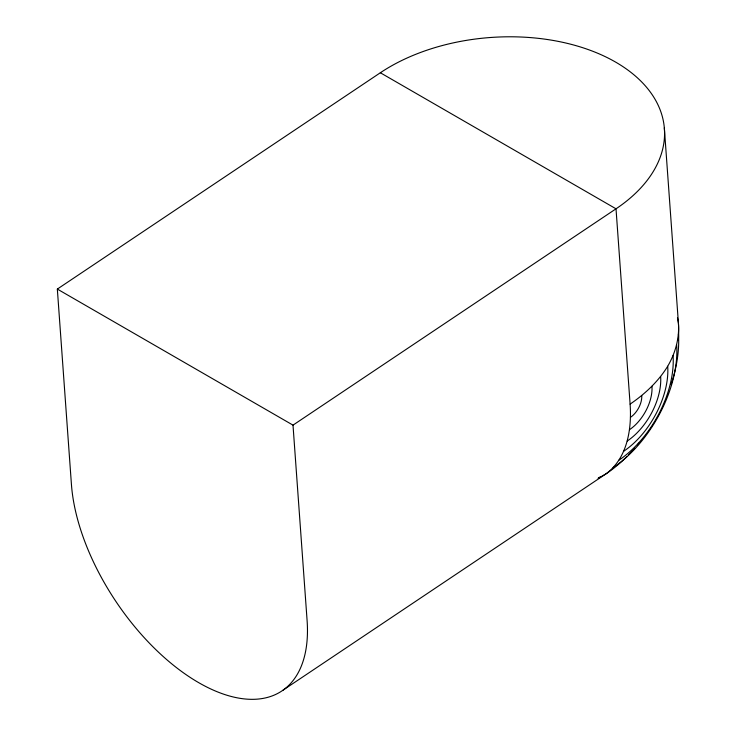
<?xml version="1.0" encoding="UTF-8"?>
<svg xmlns="http://www.w3.org/2000/svg" width="736" height="736" viewBox="0 0 736 736"><rect width="100%" height="100%" fill="white"/><g stroke="black" fill="none" stroke-linecap="round" stroke-linejoin="round"><path stroke-width="1.1" d="M283.121 690.101L606.133 473.772C627.458 457.921 631.856 428.987 630.108 404.119L616.014 208.812A166.649 103.574 -4.1 0 0 615.646 62.118A166.649 103.574 -4.1 0 0 380.346 72.754L57.334 289.082L71.429 484.389A166.649 88.237 56.2 0 0 198.656 682.631A166.649 88.237 56.2 0 0 307.096 620.457L293.002 425.141L57.334 289.082M623.751 451.205A67.776 39.137 -60 0 0 667.699 366.243C675.308 353.271 679.567 338.256 678.417 323.15L664.323 127.843M630.108 404.119C644.902 394.036 658.288 381.588 667.699 366.243M293.002 425.141L616.014 208.812L380.346 72.754M677.488 317.796L678.417 323.15A123.841 71.502 -60 0 1 678.353 340.115M660.643 376.482A51.492 29.734 -60 0 1 627.247 441.03M676.651 344.89A97.952 56.552 -60 0 1 613.134 467.664M673.054 355.672A83.324 48.107 -60 0 1 619.022 460.11M600.843 476.496A123.841 71.502 -60 0 1 598.11 478.372L606.133 473.772A111.504 64.382 -60 0 0 627.035 456.412M678.445 334.015A111.504 64.382 -60 0 1 671.057 384.624M638.995 443.072A111.504 64.382 -60 0 1 637.56 444.829M634.625 448.279A111.504 64.382 -60 0 1 628.581 454.839M641.746 395.526A17.416 10.056 -60 0 1 630.448 417.358M651.958 386.28A34.647 20.001 -60 0 1 629.492 429.704"/></g></svg>
